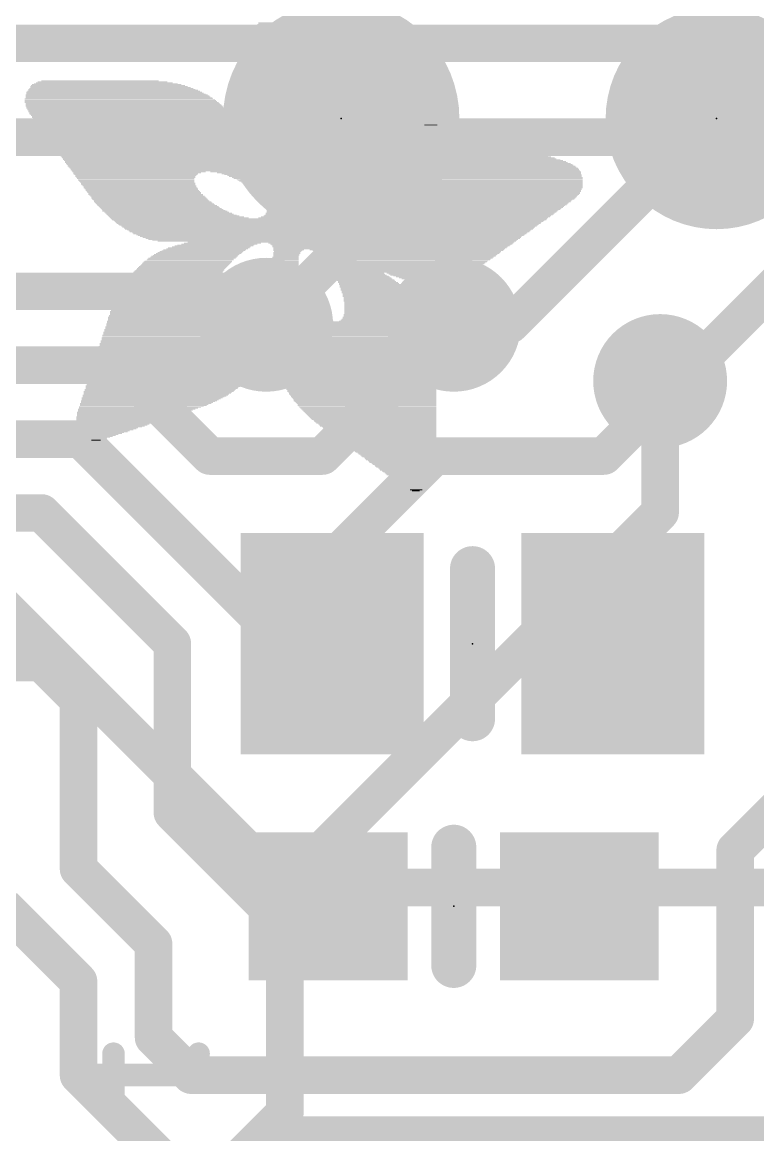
# Model space of a CAD drawing. Extents: x -4.3 to 29.3, y -0.2 to 17.1.
# Drawn here: x 16.89 to 21.87, y 3.79 to 11.32 of the extents above; entities that cross this region are included whole.
import ezdxf

# ---------------------------------------------------------------- set-up
doc = ezdxf.new("R2010")
doc.units = 0
for name, color, linetype in [('1', 12, 'CONTINUOUS'), ('16', 5, 'CONTINUOUS'), ('18', 3, 'CONTINUOUS'), ('21', 40, 'CONTINUOUS'), ('23', 53, 'CONTINUOUS'), ('24', 53, 'CONTINUOUS')]:
    doc.layers.add(name, color=color, linetype=linetype)

# ---------------------------------------------------------------- blocks, each defined once
blk = doc.blocks.new('RECT')
blk.add_solid([(-0.5, -0.5), (0.5, -0.5), (-0.5, 0.5), (0.5, 0.5)])
blk = doc.blocks.new('PIE')
at = {"const_width": 0.5}
blk.add_lwpolyline([(0, -0.25, 1), (0, 0.25, 1), (0, -0.25)], format="xyb", dxfattribs=at)
blk = doc.blocks.new('ROUNDV')
at = {"const_width": 0.5}
blk.add_lwpolyline([(0, -0.25, 1), (0, 0.25, 1), (0, -0.25)], format="xyb", dxfattribs=at)

msp = doc.modelspace()

# ---------------------------------------------------------------- linework, layer by layer
at = {"layer": '1', "const_width": 0.254}
for points in [[(14.859, 11.176), (25.908, 11.176)], [(15.621, 10.541), (23.114, 10.541)], [(21.336, 8.89), (22.213, 9.767)], [(15.962, 9.497), (18.316, 9.497)], [(18.316, 9.497), (18.542, 9.271)], [(18.923, 8.382), (19.812, 9.271)], [(15.962, 8.997), (17.546, 8.997)], [(17.546, 8.997), (18.161, 8.382)], [(20.828, 8.382), (21.336, 8.89)], [(21.336, 8.89), (21.209, 8.89)], [(15.962, 8.497), (17.284, 8.497)], [(17.284, 8.497), (18.669, 7.112)], [(18.161, 8.382), (18.923, 8.382)], [(19.685, 8.382), (18.989, 7.686)], [(19.685, 8.382), (20.828, 8.382)], [(15.962, 7.997), (17.022, 7.997)], [(17.022, 7.997), (17.907, 7.112)], [(18.989, 7.686), (18.989, 7.112)], [(17.907, 7.112), (17.907, 5.969)], [(18.669, 7.112), (18.989, 7.112)], [(17.018, 6.985), (15.974, 6.985)], [(17.018, 6.985), (17.272, 6.731)], [(17.272, 6.731), (17.272, 5.588)], [(22.481, 6.479), (21.717, 5.715)], [(17.907, 5.969), (18.542, 5.334)], [(21.717, 5.715), (21.717, 4.572)], [(17.272, 5.588), (17.78, 5.08)], [(16.764, 5.334), (17.272, 4.826)], [(18.542, 5.334), (18.962, 5.334)], [(17.78, 5.08), (17.78, 4.445)], [(17.272, 4.826), (17.272, 4.191)], [(21.717, 4.572), (21.336, 4.191)], [(18.034, 4.191), (17.78, 4.445)], [(17.272, 4.191), (18.377, 3.086)], [(21.336, 4.191), (18.034, 4.191)]]:
    msp.add_lwpolyline(points, dxfattribs=at)
at = {"layer": '1', "const_width": 0.127}
for points in [[(18.3609, 9.5419, 1), (18.2711, 9.4521)], [(18.316, 9.4335, 1), (18.316, 9.5605)], [(18.4971, 9.2261, 1), (18.5869, 9.3159)], [(19.8569, 9.2261, 1), (19.7671, 9.3159)], [(17.5909, 9.0419, 1), (17.5011, 8.9521)], [(17.546, 8.9335, 1), (17.546, 9.0605)], [(21.209, 8.9535, 1), (21.209, 8.8265)], [(21.2911, 8.9349, 1), (21.3809, 8.8451)], [(21.3809, 8.8451, 1), (21.2911, 8.9349)], [(21.336, 8.8265, 1), (21.336, 8.9535)], [(17.3289, 8.5419, 1), (17.2391, 8.4521)], [(17.284, 8.4335, 1), (17.284, 8.5605)], [(18.161, 8.4455, 1), (18.161, 8.3185)], [(18.1161, 8.3371, 1), (18.2059, 8.4269)], [(18.8781, 8.4269, 1), (18.9679, 8.3371)], [(18.923, 8.3185, 1), (18.923, 8.4455)], [(19.685, 8.4455, 1), (19.685, 8.3185)], [(19.7299, 8.3371, 1), (19.6401, 8.4269)], [(20.7831, 8.4269, 1), (20.8729, 8.3371)], [(20.828, 8.3185, 1), (20.828, 8.4455)], [(17.0669, 8.0419, 1), (16.9771, 7.9521)], [(17.022, 7.9335, 1), (17.022, 8.0605)], [(19.0525, 7.686, 1), (18.9255, 7.686)], [(18.9441, 7.7309, 1), (19.0339, 7.6411)], [(17.9705, 7.112, 1), (17.8435, 7.112)], [(18.669, 7.1755, 1), (18.669, 7.0485)], [(18.989, 7.0485, 1), (18.989, 7.1755)], [(17.8621, 7.0671, 1), (17.9519, 7.1569)], [(18.6241, 7.0671, 1), (18.7139, 7.1569)], [(18.9255, 7.112, 1), (19.0525, 7.112)], [(17.0629, 7.0299, 1), (16.9731, 6.9401)], [(17.018, 6.9215, 1), (17.018, 7.0485)], [(17.3355, 6.731, 1), (17.2085, 6.731)], [(17.2271, 6.6861, 1), (17.3169, 6.7759)], [(17.9519, 6.0139, 1), (17.8621, 5.9241)], [(17.8435, 5.969, 1), (17.9705, 5.969)], [(21.7805, 5.715, 1), (21.6535, 5.715)], [(21.6721, 5.7599, 1), (21.7619, 5.6701)], [(17.3169, 5.6329, 1), (17.2271, 5.5431)], [(17.2085, 5.588, 1), (17.3355, 5.588)], [(18.542, 5.3975, 1), (18.542, 5.2705)], [(18.4971, 5.2891, 1), (18.5869, 5.3789)], [(18.962, 5.2705, 1), (18.962, 5.3975)], [(17.8435, 5.08, 1), (17.7165, 5.08)], [(17.7351, 5.0351, 1), (17.8249, 5.1249)], [(17.3355, 4.826, 1), (17.2085, 4.826)], [(17.2271, 4.7811, 1), (17.3169, 4.8709)], [(21.7619, 4.5271, 1), (21.6721, 4.6169)], [(21.6535, 4.572, 1), (21.7805, 4.572)], [(17.8249, 4.4899, 1), (17.7351, 4.4001)], [(17.7165, 4.445, 1), (17.8435, 4.445)], [(17.3169, 4.2359, 1), (17.2271, 4.1461)], [(18.034, 4.2545, 1), (18.034, 4.1275)], [(17.9891, 4.1461, 1), (18.0789, 4.2359)], [(21.2911, 4.2359, 1), (21.3809, 4.1461)], [(21.336, 4.1275, 1), (21.336, 4.2545)], [(17.2085, 4.191, 1), (17.3355, 4.191)]]:
    msp.add_lwpolyline(points, format="xyb", dxfattribs=at)
at = {"layer": '16', "const_width": 0.254}
for points in [[(19.05, 9.779), (19.05, 10.668)], [(21.59, 10.668), (20.193, 9.271)], [(18.542, 9.271), (19.05, 9.779)], [(14.605, 9.525), (18.669, 5.461)], [(20.193, 9.271), (19.812, 9.271)], [(21.209, 8.89), (21.209, 8.001)], [(21.209, 8.001), (18.669, 5.461)], [(18.669, 5.461), (22.86, 5.461)], [(18.669, 5.461), (18.669, 3.937)], [(18.669, 3.937), (17.145, 2.413)]]:
    msp.add_lwpolyline(points, dxfattribs=at)
at = {"layer": '16', "const_width": 0.127}
for points in [[(19.1135, 10.668, 1), (18.9865, 10.668)], [(21.6349, 10.6231, 1), (21.5451, 10.7129)], [(19.0949, 9.7341, 1), (19.0051, 9.8239)], [(18.9865, 9.779, 1), (19.1135, 9.779)], [(18.4971, 9.3159, 1), (18.5869, 9.2261)], [(19.812, 9.3345, 1), (19.812, 9.2075)], [(20.1481, 9.3159, 1), (20.2379, 9.2261)], [(20.193, 9.2075, 1), (20.193, 9.3345)], [(21.2725, 8.89, 1), (21.1455, 8.89)], [(21.1455, 8.001, 1), (21.2725, 8.001)], [(21.2539, 7.9561, 1), (21.1641, 8.0459)], [(18.669, 5.5245, 1), (18.669, 5.3975)], [(18.7325, 5.461, 1), (18.6055, 5.461)], [(18.6241, 5.5059, 1), (18.7139, 5.4161)], [(18.6241, 5.4161, 1), (18.7139, 5.5059)], [(18.6055, 3.937, 1), (18.7325, 3.937)], [(18.7139, 3.8921, 1), (18.6241, 3.9819)]]:
    msp.add_lwpolyline(points, format="xyb", dxfattribs=at)
at = {"layer": '21'}
for points, const_width in [([(21.4122, 10.1174), (21.4122, 11.2359)], 0.1524), ([(21.4122, 11.2359), (21.9715, 11.2359)], 0.1524), ([(21.9715, 10.4902), (21.4122, 10.4902)], 0.1524), ([(19.939, 7.62), (19.939, 6.604)], 0.3048), ([(19.812, 5.734), (19.812, 4.934)], 0.3048), ([(17.5086, 4.0484), (17.5086, 4.3365)], 0.1524), ([(17.9407, 4.1925), (18.0848, 4.3365)], 0.1524), ([(17.3645, 4.1925), (17.9407, 4.1925)], 0.1524), ([(18.728, 3.8114), (22.928, 3.8114)], 0.2032)]:
    msp.add_lwpolyline(points, dxfattribs=dict(at, const_width=const_width))
for points, const_width in [([(21.4503, 11.2359, 1), (21.3741, 11.2359)], 0.0762), ([(21.4122, 11.274, 1), (21.4122, 11.1978)], 0.0762), ([(21.4122, 10.5283, 1), (21.4122, 10.4521)], 0.0762), ([(21.3741, 10.1174, 1), (21.4503, 10.1174)], 0.0762), ([(20.0152, 7.62, 1), (19.8628, 7.62)], 0.1524), ([(19.8628, 6.604, 1), (20.0152, 6.604)], 0.1524), ([(19.8882, 5.734, 1), (19.7358, 5.734)], 0.1524), ([(19.7358, 4.934, 1), (19.8882, 4.934)], 0.1524), ([(17.5467, 4.3365, 1), (17.4705, 4.3365)], 0.0762), ([(18.1117, 4.3096, 1), (18.0579, 4.3635)], 0.0762), ([(17.3645, 4.2306, 1), (17.3645, 4.1544)], 0.0762), ([(17.9138, 4.2194, 1), (17.9677, 4.1655)], 0.0762), ([(17.9407, 4.1544, 1), (17.9407, 4.2306)], 0.0762), ([(17.4705, 4.0484, 1), (17.5467, 4.0484)], 0.0762), ([(18.728, 3.8622, 1), (18.728, 3.7606)], 0.1016)]:
    msp.add_lwpolyline(points, format="xyb", dxfattribs=dict(at, const_width=const_width))
at = {"layer": '23'}
for p in [(19.939, 7.112), (19.812, 5.334)]:
    msp.add_point(p, dxfattribs=at)
at = {"layer": '24'}
for p in [(19.05, 10.668), (21.59, 10.668)]:
    msp.add_point(p, dxfattribs=at)

# ---------------------------------------------------------------- block references
at = {"layer": '1', "xscale": 1.24, "yscale": 1.5}
for p in [(18.989, 7.112), (20.889, 7.112)]:
    msp.add_blockref('RECT', p, dxfattribs=at)
at = {"layer": '1', "xscale": 1.075}
for p in [(18.962, 5.334), (20.662, 5.334)]:
    msp.add_blockref('RECT', p, dxfattribs=at)
at = {"layer": '16'}
for p, xscale, yscale in [((19.05, 10.668), 1.6, 1.6), ((21.59, 10.668), 1.5, 1.5)]:
    msp.add_blockref('PIE', p, dxfattribs=dict(at, xscale=xscale, yscale=yscale))
at = {"layer": '18', "xscale": 0.9064, "yscale": 0.9064}
for p in [(18.542, 9.271), (18.542, 9.271), (19.812, 9.271), (19.812, 9.271), (21.209, 8.89), (21.209, 8.89)]:
    msp.add_blockref('ROUNDV', p, dxfattribs=at)
at = {"layer": '21'}
for p, xscale, yscale in [((18.888, 11.2967), 0.8255, 0.0063), ((18.8912, 11.303), 0.8191, 0.0064), ((18.8912, 11.3157), 0.8065, 0.0064), ((18.8912, 11.3094), 0.8065, 0.0063), ((18.8754, 11.2205), 0.9017, 0.0063), ((18.8786, 11.2268), 0.8953, 0.0064), ((18.8786, 11.2395), 0.8827, 0.0064), ((18.8786, 11.2332), 0.8827, 0.0063), ((18.8818, 11.2459), 0.8763, 0.0063), ((18.8817, 11.2586), 0.8636, 0.0063), ((18.8817, 11.2522), 0.8636, 0.0064), ((18.8818, 11.2713), 0.8509, 0.0063), ((18.8849, 11.2649), 0.8572, 0.0064), ((18.8849, 11.2776), 0.8446, 0.0064), ((18.8849, 11.2903), 0.8318, 0.0064), ((18.8881, 11.284), 0.8382, 0.0063), ((18.869, 11.1443), 0.9652, 0.0063), ((18.8691, 11.157), 0.9525, 0.0063), ((18.8722, 11.1506), 0.9588, 0.0064), ((18.869, 11.1697), 0.9398, 0.0063), ((18.8722, 11.1633), 0.9462, 0.0064), ((18.8722, 11.1824), 0.9334, 0.0063), ((18.8722, 11.176), 0.9334, 0.0064), ((18.8722, 11.1951), 0.9208, 0.0063), ((18.8754, 11.1887), 0.9271, 0.0064), ((18.8754, 11.2078), 0.9144, 0.0063), ((18.8754, 11.2014), 0.9144, 0.0064), ((18.8754, 11.2141), 0.9017, 0.0064), ((18.8627, 11.0808), 1.0033, 0.0063), ((18.8659, 11.0744), 1.0097, 0.0064), ((18.8659, 11.0681), 1.0097, 0.0063), ((18.8659, 11.0998), 0.9969, 0.0064), ((18.8659, 11.0935), 0.9969, 0.0063), ((18.8659, 11.0871), 0.9969, 0.0064), ((18.869, 11.1062), 0.9906, 0.0063), ((18.8659, 11.1125), 0.9843, 0.0064), ((18.8659, 11.1316), 0.9715, 0.0063), ((18.8691, 11.1252), 0.9779, 0.0064), ((18.8691, 11.1189), 0.9779, 0.0063), ((18.869, 11.1379), 0.9652, 0.0064), ((18.8595, 10.9982), 1.0478, 0.0064), ((18.8595, 11.0236), 1.035, 0.0064), ((18.8595, 11.0173), 1.035, 0.0063), ((18.8595, 11.0109), 1.035, 0.0064), ((18.8627, 11.0046), 1.0414, 0.0063), ((18.8627, 11.0427), 1.0287, 0.0063), ((18.8627, 11.0363), 1.0287, 0.0064), ((18.8627, 11.03), 1.0287, 0.0063), ((18.8627, 11.0617), 1.016, 0.0064), ((18.8627, 11.0554), 1.016, 0.0063), ((18.8627, 11.049), 1.016, 0.0064), ((17.4181, 10.922), 0.7937, 0.0064), ((18.8563, 10.9347), 1.0668, 0.0064), ((18.8563, 10.9284), 1.0668, 0.0063), ((18.8563, 10.922), 1.0668, 0.0064), ((18.8564, 10.9665), 1.0541, 0.0063), ((18.8564, 10.9601), 1.0541, 0.0064), ((18.8564, 10.9538), 1.0541, 0.0063), ((18.8564, 10.9474), 1.0541, 0.0064), ((18.8564, 10.9411), 1.0541, 0.0063), ((18.8595, 10.9919), 1.0478, 0.0063), ((18.8595, 10.9855), 1.0478, 0.0064), ((18.8595, 10.9792), 1.0478, 0.0063), ((18.8595, 10.9728), 1.0478, 0.0064), ((17.5133, 10.8458), 1.1874, 0.0064), ((17.5101, 10.8521), 1.1684, 0.0063), ((17.4975, 10.8649), 1.1303, 0.0063), ((17.5069, 10.8585), 1.1493, 0.0064), ((17.4943, 10.8712), 1.1113, 0.0064), ((17.4784, 10.8839), 1.0668, 0.0064), ((17.4879, 10.8776), 1.0858, 0.0063), ((17.472, 10.8902), 1.0414, 0.0063), ((17.4625, 10.8966), 1.0096, 0.0064), ((17.4562, 10.903), 0.9715, 0.0063), ((17.4467, 10.9093), 0.9271, 0.0064), ((17.4339, 10.9157), 0.8763, 0.0063), ((18.8563, 10.9157), 1.0668, 0.0063), ((18.8563, 10.9093), 1.0668, 0.0064), ((18.8563, 10.903), 1.0668, 0.0063), ((18.8563, 10.8966), 1.0668, 0.0064), ((18.8563, 10.8902), 1.0668, 0.0063), ((18.8563, 10.8839), 1.0668, 0.0064), ((18.8563, 10.8776), 1.0668, 0.0063), ((18.8563, 10.8712), 1.0668, 0.0064), ((18.8563, 10.8649), 1.0668, 0.0063), ((18.8563, 10.8585), 1.0668, 0.0064), ((18.8563, 10.8521), 1.0668, 0.0063), ((18.8531, 10.8458), 1.0605, 0.0064), ((17.545, 10.8014), 1.2763, 0.0063), ((17.5514, 10.795), 1.289, 0.0064), ((17.5546, 10.7887), 1.2954, 0.0063), ((17.5641, 10.7759), 1.3144, 0.0063), ((17.5578, 10.7823), 1.3017, 0.0064), ((17.5292, 10.8268), 1.2319, 0.0063), ((17.5355, 10.8204), 1.2446, 0.0064), ((17.5387, 10.814), 1.251, 0.0063), ((17.545, 10.8077), 1.2637, 0.0064), ((17.5705, 10.7696), 1.3145, 0.0064), ((17.526, 10.8331), 1.2128, 0.0064), ((17.5197, 10.8395), 1.2001, 0.0063), ((18.8531, 10.8395), 1.0605, 0.0063), ((18.8531, 10.8331), 1.0605, 0.0064), ((18.8531, 10.8268), 1.0605, 0.0063), ((18.8531, 10.8204), 1.0605, 0.0064), ((18.8531, 10.814), 1.0605, 0.0063), ((18.8531, 10.8077), 1.0605, 0.0064), ((18.8531, 10.8014), 1.0605, 0.0063), ((18.8531, 10.795), 1.0605, 0.0064), ((18.8531, 10.7887), 1.0605, 0.0063), ((18.8499, 10.7823), 1.0541, 0.0064), ((18.8531, 10.7759), 1.0477, 0.0063), ((18.8531, 10.7696), 1.0477, 0.0064), ((17.5736, 10.7633), 1.3208, 0.0063), ((17.5768, 10.7569), 1.3272, 0.0064), ((17.58, 10.7506), 1.3335, 0.0063), ((17.5863, 10.7442), 1.3335, 0.0064), ((17.5895, 10.7378), 1.3398, 0.0063), ((17.599, 10.7252), 1.3462, 0.0063), ((17.5959, 10.7315), 1.3399, 0.0064), ((17.6054, 10.7188), 1.3462, 0.0064), ((17.6086, 10.7125), 1.3525, 0.0063), ((17.6149, 10.7061), 1.3526, 0.0064), ((17.6181, 10.6997), 1.3589, 0.0063), ((17.6244, 10.6934), 1.3589, 0.0064), ((18.8531, 10.7633), 1.0477, 0.0063), ((18.8531, 10.7569), 1.0477, 0.0064), ((18.85, 10.7506), 1.0414, 0.0063), ((18.8531, 10.7442), 1.0351, 0.0064), ((18.8531, 10.7378), 1.0351, 0.0063), ((18.8531, 10.7315), 1.0351, 0.0064), ((18.8499, 10.7252), 1.0287, 0.0063), ((18.8531, 10.7188), 1.0223, 0.0064), ((18.8531, 10.7125), 1.0223, 0.0063), ((18.8531, 10.7061), 1.0223, 0.0064), ((18.85, 10.6997), 1.016, 0.0063), ((18.8531, 10.6934), 1.0097, 0.0064), ((17.6276, 10.6871), 1.3526, 0.0063), ((17.634, 10.6807), 1.3525, 0.0064), ((17.6372, 10.6744), 1.3589, 0.0063), ((17.6435, 10.668), 1.3589, 0.0064), ((17.6467, 10.6616), 1.3525, 0.0063), ((17.6499, 10.6553), 1.3589, 0.0064), ((17.6562, 10.649), 1.3589, 0.0063), ((17.6593, 10.6426), 1.3525, 0.0064), ((17.6657, 10.6363), 1.3526, 0.0063), ((17.6689, 10.6299), 1.3589, 0.0064), ((17.6721, 10.6235), 1.3525, 0.0063), ((17.6784, 10.6172), 1.3526, 0.0064), ((18.8531, 10.6871), 1.0097, 0.0063), ((18.8499, 10.6807), 1.0033, 0.0064), ((18.8531, 10.6744), 0.9969, 0.0063), ((18.8531, 10.668), 0.9969, 0.0064), ((18.85, 10.6616), 0.9906, 0.0063), ((18.5769, 10.6553), 0.4318, 0.0064), ((18.5706, 10.649), 0.4191, 0.0063), ((18.5706, 10.6426), 0.4064, 0.0064), ((18.5674, 10.6363), 0.4, 0.0063), ((18.5643, 10.6299), 0.3937, 0.0064), ((18.5642, 10.6235), 0.381, 0.0063), ((18.5611, 10.6172), 0.3747, 0.0064), ((19.0913, 10.6553), 0.508, 0.0064), ((19.0913, 10.649), 0.4953, 0.0063), ((19.0945, 10.6426), 0.4889, 0.0064), ((19.0976, 10.6363), 0.4826, 0.0063), ((19.0977, 10.6299), 0.4699, 0.0064), ((19.0977, 10.6235), 0.4699, 0.0063), ((19.0976, 10.6172), 0.4572, 0.0064), ((19.6596, 10.6172), 0.2096, 0.0064), ((19.6564, 10.6235), 0.0889, 0.0063), ((17.6816, 10.6109), 1.3589, 0.0063), ((17.6848, 10.6045), 1.3525, 0.0064), ((17.6911, 10.5982), 1.3526, 0.0063), ((17.6974, 10.5918), 1.3525, 0.0064), ((17.6974, 10.5854), 1.3525, 0.0063), ((17.7038, 10.5791), 1.3526, 0.0064), ((17.7102, 10.5728), 1.3525, 0.0063), ((17.8784, 10.5664), 1.6764, 0.0064), ((17.8784, 10.5601), 1.6764, 0.0063), ((17.8785, 10.5537), 1.6637, 0.0064), ((17.8816, 10.5473), 1.6574, 0.0063), ((17.8816, 10.541), 1.6446, 0.0064), ((18.5579, 10.6109), 0.3683, 0.0063), ((18.5579, 10.5982), 0.3556, 0.0063), ((18.5547, 10.5918), 0.3492, 0.0064), ((18.5611, 10.6045), 0.3619, 0.0064), ((18.5579, 10.5854), 0.3429, 0.0063), ((18.5547, 10.5791), 0.3366, 0.0064), ((18.5579, 10.5728), 0.3302, 0.0063), ((19.1008, 10.6109), 0.4508, 0.0063), ((19.0977, 10.6045), 0.4445, 0.0064), ((19.0977, 10.5982), 0.4445, 0.0063), ((19.0976, 10.5918), 0.4318, 0.0064), ((19.0976, 10.5854), 0.4318, 0.0063), ((19.0945, 10.5791), 0.4255, 0.0064), ((19.0945, 10.5728), 0.4127, 0.0063), ((19.0945, 10.5664), 0.4127, 0.0064), ((19.0913, 10.5601), 0.4064, 0.0063), ((19.0881, 10.5537), 0.4, 0.0064), ((19.0881, 10.5473), 0.4, 0.0063), ((19.0881, 10.541), 0.3874, 0.0064), ((19.6977, 10.541), 0.7176, 0.0064), ((19.6913, 10.5473), 0.6795, 0.0063), ((19.6882, 10.5537), 0.6477, 0.0064), ((19.685, 10.5601), 0.616, 0.0063), ((19.6787, 10.5664), 0.5905, 0.0064), ((19.6755, 10.5728), 0.5461, 0.0063), ((19.6755, 10.5791), 0.5207, 0.0064), ((19.6723, 10.5854), 0.4762, 0.0063), ((19.6692, 10.5918), 0.4445, 0.0064), ((19.6691, 10.5982), 0.4064, 0.0063), ((19.666, 10.6045), 0.3493, 0.0064), ((19.6628, 10.6109), 0.2921, 0.0063), ((17.8816, 10.5347), 1.6446, 0.0063), ((17.8848, 10.5283), 1.6383, 0.0064), ((17.8848, 10.522), 1.6256, 0.0063), ((17.8848, 10.5156), 1.6256, 0.0064), ((17.8848, 10.5092), 1.6129, 0.0063), ((17.888, 10.5029), 1.6065, 0.0064), ((17.8911, 10.4966), 1.6002, 0.0063), ((17.8911, 10.4902), 1.6002, 0.0064), ((17.8911, 10.4839), 1.5875, 0.0063), ((17.8943, 10.4775), 1.5812, 0.0064), ((17.8975, 10.4711), 1.5748, 0.0063), ((19.0785, 10.5156), 0.3683, 0.0064), ((19.0849, 10.5347), 0.381, 0.0063), ((19.0817, 10.5283), 0.3747, 0.0064), ((19.0817, 10.522), 0.3747, 0.0063), ((19.0754, 10.5092), 0.362, 0.0063), ((19.0722, 10.5029), 0.3556, 0.0064), ((19.0722, 10.4966), 0.3556, 0.0063), ((19.0691, 10.4902), 0.3493, 0.0064), ((19.0659, 10.4839), 0.3429, 0.0063), ((19.0627, 10.4775), 0.3366, 0.0064), ((19.0595, 10.4711), 0.3302, 0.0063), ((19.7581, 10.4711), 1.0287, 0.0063), ((19.7549, 10.4775), 0.9969, 0.0064), ((19.7485, 10.4839), 0.9716, 0.0063), ((19.739, 10.4902), 0.9398, 0.0064), ((19.7358, 10.4966), 0.9208, 0.0063), ((19.7294, 10.5029), 0.8827, 0.0064), ((19.7231, 10.5092), 0.8572, 0.0063), ((19.7168, 10.5156), 0.8319, 0.0064), ((19.7136, 10.522), 0.8001, 0.0063), ((19.7073, 10.5283), 0.7747, 0.0064), ((19.7009, 10.5347), 0.7366, 0.0063), ((17.8943, 10.4648), 1.5684, 0.0064), ((17.8974, 10.4585), 1.5621, 0.0063), ((17.9007, 10.4521), 1.5557, 0.0064), ((17.9038, 10.4458), 1.5494, 0.0063), ((17.9038, 10.4394), 1.5494, 0.0064), ((17.9039, 10.433), 1.5367, 0.0063), ((17.907, 10.4267), 1.5304, 0.0064), ((17.9102, 10.4204), 1.524, 0.0063), ((17.9102, 10.414), 1.524, 0.0064), ((17.9134, 10.4077), 1.5177, 0.0063), ((17.9166, 10.4013), 1.5113, 0.0064), ((17.9165, 10.3949), 1.4986, 0.0063), ((19.6977, 10.3949), 1.6192, 0.0063), ((19.6532, 10.4267), 1.5177, 0.0064), ((19.0595, 10.4648), 0.3302, 0.0064), ((19.0564, 10.4585), 0.3239, 0.0063), ((19.0532, 10.4521), 0.3175, 0.0064), ((19.05, 10.4458), 0.3112, 0.0063), ((19.6342, 10.4394), 1.4796, 0.0064), ((19.6406, 10.433), 1.4923, 0.0063), ((19.6628, 10.4204), 1.5367, 0.0063), ((19.6723, 10.414), 1.5558, 0.0064), ((19.6818, 10.4077), 1.5748, 0.0063), ((19.6945, 10.4013), 1.6002, 0.0064), ((19.7834, 10.4458), 1.143, 0.0063), ((19.7771, 10.4521), 1.1049, 0.0064), ((19.7739, 10.4585), 1.0858, 0.0063), ((19.7644, 10.4648), 1.0541, 0.0064), ((17.9165, 10.3886), 1.4986, 0.0064), ((17.9197, 10.3823), 1.4922, 0.0063), ((17.9229, 10.3759), 1.4859, 0.0064), ((17.9229, 10.3696), 1.4859, 0.0063), ((17.9261, 10.3632), 1.4795, 0.0064), ((17.9292, 10.3568), 1.4732, 0.0063), ((17.9324, 10.3505), 1.4668, 0.0064), ((17.9324, 10.3442), 1.4668, 0.0063), ((17.9355, 10.3378), 1.4605, 0.0064), ((17.9388, 10.3315), 1.4541, 0.0063), ((17.9419, 10.3251), 1.4478, 0.0064), ((17.9419, 10.3187), 1.4478, 0.0063), ((19.7675, 10.3251), 1.7843, 0.0064), ((19.7675, 10.3187), 1.7843, 0.0063), ((19.7675, 10.3315), 1.7717, 0.0063), ((19.758, 10.3442), 1.7526, 0.0063), ((19.7612, 10.3378), 1.759, 0.0064), ((19.7517, 10.3505), 1.7399, 0.0064), ((19.7294, 10.3759), 1.6827, 0.0064), ((19.7104, 10.3886), 1.6446, 0.0064), ((19.72, 10.3823), 1.6637, 0.0063), ((19.7358, 10.3696), 1.6954, 0.0063), ((19.7454, 10.3632), 1.7145, 0.0064), ((19.7517, 10.3568), 1.7272, 0.0063), ((17.9451, 10.3124), 1.4414, 0.0064), ((17.6816, 10.3061), 0.9017, 0.0063), ((17.6689, 10.2997), 0.8636, 0.0064), ((17.6593, 10.2934), 0.8445, 0.0063), ((17.6593, 10.287), 0.8319, 0.0064), ((17.6593, 10.2806), 0.8191, 0.0063), ((17.6562, 10.2743), 0.8128, 0.0064), ((17.6593, 10.268), 0.8065, 0.0063), ((17.6593, 10.2616), 0.7937, 0.0064), ((17.6625, 10.2553), 0.7874, 0.0063), ((17.6625, 10.2489), 0.7874, 0.0064), ((17.6657, 10.2426), 0.781, 0.0063), ((18.415, 10.3061), 0.5016, 0.0063), ((18.4372, 10.2997), 0.4572, 0.0064), ((18.4531, 10.2934), 0.4254, 0.0063), ((18.4626, 10.287), 0.4064, 0.0064), ((18.4721, 10.2806), 0.3873, 0.0063), ((18.4785, 10.2743), 0.3746, 0.0064), ((18.488, 10.268), 0.3556, 0.0063), ((18.4944, 10.2616), 0.3429, 0.0064), ((18.5039, 10.2553), 0.3238, 0.0063), ((18.507, 10.2489), 0.3175, 0.0064), ((18.5134, 10.2426), 0.3048, 0.0063), ((19.7675, 10.2426), 1.8351, 0.0063), ((19.7707, 10.2553), 1.8288, 0.0063), ((19.7707, 10.2489), 1.8288, 0.0064), ((19.7707, 10.2806), 1.8161, 0.0063), ((19.7707, 10.2743), 1.8161, 0.0064), ((19.7739, 10.268), 1.8224, 0.0063), ((19.7739, 10.2616), 1.8224, 0.0064), ((19.7707, 10.2934), 1.8034, 0.0063), ((19.7739, 10.287), 1.8098, 0.0064), ((19.7707, 10.3124), 1.7907, 0.0064), ((19.7739, 10.3061), 1.797, 0.0063), ((19.7739, 10.2997), 1.797, 0.0064), ((17.6689, 10.2362), 0.7747, 0.0064), ((17.6753, 10.2299), 0.7747, 0.0063), ((17.6753, 10.2235), 0.7747, 0.0064), ((17.6784, 10.2172), 0.7684, 0.0063), ((17.6848, 10.2108), 0.7683, 0.0064), ((17.6879, 10.2045), 0.762, 0.0063), ((17.6911, 10.1981), 0.7684, 0.0064), ((17.6974, 10.1918), 0.7683, 0.0063), ((17.7006, 10.1854), 0.762, 0.0064), ((17.7038, 10.1791), 0.7684, 0.0063), ((17.7102, 10.1727), 0.7683, 0.0064), ((17.7165, 10.1664), 0.7684, 0.0063), ((18.523, 10.2362), 0.2985, 0.0064), ((18.5293, 10.2299), 0.2858, 0.0063), ((18.5357, 10.2235), 0.2731, 0.0064), ((18.5389, 10.2172), 0.2667, 0.0063), ((18.5483, 10.2108), 0.2603, 0.0064), ((18.5515, 10.2045), 0.254, 0.0063), ((18.5579, 10.1981), 0.2413, 0.0064), ((18.5611, 10.1918), 0.2349, 0.0063), ((18.5674, 10.1854), 0.235, 0.0064), ((18.5738, 10.1791), 0.2223, 0.0063), ((18.5801, 10.1727), 0.2222, 0.0064), ((18.5832, 10.1664), 0.2159, 0.0063), ((19.7358, 10.1664), 1.8606, 0.0063), ((19.7422, 10.1727), 1.8605, 0.0064), ((19.7453, 10.1791), 1.8542, 0.0063), ((19.7517, 10.1918), 1.8542, 0.0063), ((19.7517, 10.1854), 1.8542, 0.0064), ((19.758, 10.2045), 1.8542, 0.0063), ((19.758, 10.1981), 1.8542, 0.0064), ((19.7612, 10.2172), 1.8478, 0.0063), ((19.7612, 10.2108), 1.8478, 0.0064), ((19.7644, 10.2299), 1.8415, 0.0063), ((19.7644, 10.2235), 1.8415, 0.0064), ((19.7675, 10.2362), 1.8351, 0.0064), ((17.7197, 10.16), 0.762, 0.0064), ((17.7261, 10.1537), 0.7747, 0.0063), ((17.7292, 10.1473), 0.7684, 0.0064), ((17.7387, 10.141), 0.7747, 0.0063), ((17.745, 10.1346), 0.7747, 0.0064), ((17.7483, 10.1283), 0.7811, 0.0063), ((17.7546, 10.1219), 0.781, 0.0064), ((17.761, 10.1156), 0.7811, 0.0063), ((17.7736, 10.1029), 0.7937, 0.0063), ((17.7673, 10.1092), 0.781, 0.0064), ((17.78, 10.0965), 0.7938, 0.0064), ((17.7896, 10.0902), 0.8001, 0.0063), ((18.5897, 10.16), 0.2159, 0.0064), ((18.5928, 10.1537), 0.2096, 0.0063), ((18.5992, 10.1473), 0.2095, 0.0064), ((18.6055, 10.141), 0.2096, 0.0063), ((18.6151, 10.1346), 0.2159, 0.0064), ((18.6277, 10.1283), 0.2286, 0.0063), ((18.8214, 10.1219), 0.616, 0.0064), ((18.8087, 10.1156), 0.5778, 0.0063), ((18.7992, 10.1092), 0.5461, 0.0064), ((18.7833, 10.0965), 0.5016, 0.0064), ((18.7897, 10.1029), 0.5143, 0.0063), ((18.7769, 10.0902), 0.4763, 0.0063), ((18.9611, 10.1283), 0.4254, 0.0063), ((19.7073, 10.1346), 1.8669, 0.0064), ((19.7136, 10.141), 1.8669, 0.0063), ((19.7263, 10.1537), 1.8669, 0.0063), ((19.7231, 10.1473), 1.8606, 0.0064), ((19.7358, 10.16), 1.8606, 0.0064), ((19.9675, 10.1283), 1.3335, 0.0063), ((19.9803, 10.1219), 1.2954, 0.0064), ((19.9867, 10.1156), 1.2573, 0.0063), ((19.9898, 10.1092), 1.2382, 0.0064), ((19.9962, 10.1029), 1.2129, 0.0063), ((19.993, 10.0965), 1.1938, 0.0064), ((19.993, 10.0902), 1.1811, 0.0063), ((17.7959, 10.0838), 0.8001, 0.0064), ((17.8054, 10.0775), 0.8064, 0.0063), ((17.8149, 10.0711), 0.8128, 0.0064), ((17.8213, 10.0648), 0.8128, 0.0063), ((17.8308, 10.0584), 0.8192, 0.0064), ((17.8404, 10.0521), 0.8255, 0.0063), ((17.8498, 10.0457), 0.8319, 0.0064), ((17.8562, 10.0394), 0.8446, 0.0063), ((17.8689, 10.033), 0.8446, 0.0064), ((17.8816, 10.0267), 0.8572, 0.0063), ((17.8911, 10.0203), 0.8636, 0.0064), ((17.9039, 10.014), 0.8763, 0.0063), ((18.7198, 10.014), 0.3746, 0.0063), ((18.7706, 10.0838), 0.4636, 0.0064), ((18.7262, 10.0267), 0.3747, 0.0063), ((18.723, 10.0203), 0.3683, 0.0064), ((18.7388, 10.0457), 0.3873, 0.0064), ((18.7643, 10.0775), 0.4381, 0.0063), ((18.7611, 10.0711), 0.4318, 0.0064), ((18.7548, 10.0648), 0.4191, 0.0063), ((18.7484, 10.0584), 0.4064, 0.0064), ((18.7452, 10.0521), 0.4, 0.0063), ((18.7357, 10.0394), 0.381, 0.0063), ((18.7325, 10.033), 0.3746, 0.0064), ((19.993, 10.0838), 1.1684, 0.0064), ((19.9454, 10.014), 1.0731, 0.0063), ((19.9898, 10.0775), 1.1494, 0.0063), ((19.9517, 10.0203), 1.0732, 0.0064), ((19.9898, 10.0711), 1.1366, 0.0064), ((19.9867, 10.0648), 1.1303, 0.0063), ((19.9676, 10.0394), 1.0922, 0.0063), ((19.9644, 10.033), 1.0858, 0.0064), ((19.9581, 10.0267), 1.0731, 0.0063), ((19.9835, 10.0584), 1.1113, 0.0064), ((19.9803, 10.0521), 1.1049, 0.0063), ((19.9739, 10.0457), 1.0922, 0.0064), ((17.9165, 10.0076), 0.889, 0.0064), ((17.9356, 10.0013), 0.9144, 0.0063), ((17.9546, 9.9949), 0.9398, 0.0064), ((18.1928, 9.9886), 1.4033, 0.0063), ((18.1959, 9.9822), 1.397, 0.0064), ((18.2022, 9.9759), 1.3843, 0.0063), ((18.2055, 9.9695), 1.3779, 0.0064), ((18.2086, 9.9632), 1.3716, 0.0063), ((18.215, 9.9568), 1.3716, 0.0064), ((18.2214, 9.9505), 1.3589, 0.0063), ((18.2277, 9.9441), 1.3589, 0.0064), ((18.6912, 9.9949), 0.4064, 0.0064), ((18.704, 10.0013), 0.3937, 0.0063), ((18.7135, 10.0076), 0.3747, 0.0064), ((19.8469, 9.9441), 1.0668, 0.0064), ((19.8565, 9.9505), 1.0605, 0.0063), ((19.8692, 9.9568), 1.0605, 0.0064), ((19.8787, 9.9632), 1.0541, 0.0063), ((19.8882, 9.9695), 1.0604, 0.0064), ((19.8978, 9.9759), 1.0541, 0.0063), ((19.9073, 9.9822), 1.0605, 0.0064), ((19.9168, 9.9886), 1.0541, 0.0063), ((19.9231, 9.9949), 1.0541, 0.0064), ((19.9327, 10.0013), 1.0605, 0.0063), ((19.939, 10.0076), 1.0604, 0.0064), ((18.2372, 9.9378), 1.3526, 0.0063), ((18.2468, 9.9314), 1.3589, 0.0064), ((18.2563, 9.9251), 1.3525, 0.0063), ((18.269, 9.9187), 1.3653, 0.0064), ((18.2817, 9.9123), 1.3653, 0.0063), ((18.3039, 9.906), 1.3843, 0.0064), ((18.3293, 9.8997), 1.4224, 0.0063), ((18.9738, 9.8933), 2.6734, 0.0064), ((18.9738, 9.887), 2.6606, 0.0063), ((18.977, 9.8806), 2.6289, 0.0064), ((18.9802, 9.8742), 2.6099, 0.0063), ((18.9802, 9.8679), 2.5845, 0.0064), ((19.7231, 9.8997), 1.2002, 0.0063), ((19.7517, 9.906), 1.1557, 0.0064), ((19.7739, 9.9123), 1.124, 0.0063), ((19.7898, 9.9187), 1.1176, 0.0064), ((19.8056, 9.9251), 1.0985, 0.0063), ((19.8184, 9.9314), 1.0859, 0.0064), ((19.8343, 9.9378), 1.0795, 0.0063), ((18.9865, 9.8616), 2.559, 0.0063), ((18.9929, 9.8552), 2.5337, 0.0064), ((18.9961, 9.8489), 2.5019, 0.0063), ((19.0055, 9.8425), 2.4701, 0.0064), ((19.0215, 9.8361), 2.4257, 0.0063), ((18.1547, 9.7917), 0.5525, 0.0064), ((18.1705, 9.798), 0.5334, 0.0063), ((18.1896, 9.8044), 0.5334, 0.0064), ((18.2022, 9.8108), 0.5207, 0.0063), ((18.2245, 9.8171), 0.5144, 0.0064), ((18.2468, 9.8235), 0.5207, 0.0063), ((19.1167, 9.8298), 2.2098, 0.0064), ((19.3865, 9.8235), 1.6573, 0.0063), ((19.3897, 9.8171), 1.6383, 0.0064), ((19.3865, 9.8108), 1.6193, 0.0063), ((19.3865, 9.8044), 1.6065, 0.0064), ((19.3802, 9.798), 1.5938, 0.0063), ((19.3802, 9.7917), 1.5812, 0.0064), ((18.0308, 9.7155), 0.5842, 0.0064), ((18.0404, 9.7218), 0.5905, 0.0063), ((18.0499, 9.7282), 0.5842, 0.0064), ((18.0562, 9.7346), 0.5842, 0.0063), ((18.0658, 9.7409), 0.5779, 0.0064), ((18.0721, 9.7473), 0.5778, 0.0063), ((18.0848, 9.7536), 0.5778, 0.0064), ((18.0944, 9.7599), 0.5715, 0.0063), ((18.1039, 9.7663), 0.5651, 0.0064), ((18.1166, 9.7727), 0.5651, 0.0063), ((18.1261, 9.779), 0.5588, 0.0064), ((18.142, 9.7854), 0.5525, 0.0063), ((18.6722, 9.7282), 0.1778, 0.0064), ((18.6722, 9.7218), 0.1778, 0.0063), ((18.6722, 9.7155), 0.1778, 0.0064), ((19.3739, 9.7854), 1.5685, 0.0063), ((18.6944, 9.779), 0.2096, 0.0064), ((18.6881, 9.7727), 0.1969, 0.0063), ((18.6817, 9.7599), 0.1842, 0.0063), ((18.6817, 9.7536), 0.1842, 0.0064), ((18.6785, 9.7473), 0.1778, 0.0063), ((18.6785, 9.7409), 0.1778, 0.0064), ((18.6754, 9.7346), 0.1715, 0.0063), ((18.6881, 9.7663), 0.1841, 0.0064), ((19.4945, 9.779), 1.3144, 0.0064), ((19.5008, 9.7727), 1.2891, 0.0063), ((19.5008, 9.7663), 1.2637, 0.0064), ((19.5008, 9.7599), 1.2509, 0.0063), ((19.504, 9.7536), 1.2319, 0.0064), ((19.5008, 9.7473), 1.2129, 0.0063), ((19.5008, 9.7409), 1.2001, 0.0064), ((19.5008, 9.7346), 1.1875, 0.0063), ((19.4977, 9.7282), 1.1684, 0.0064), ((19.4977, 9.7218), 1.1557, 0.0063), ((19.4945, 9.7155), 1.1366, 0.0064), ((17.9578, 9.6393), 0.6032, 0.0064), ((17.961, 9.6456), 0.5969, 0.0063), ((17.9673, 9.652), 0.5969, 0.0064), ((17.9736, 9.6584), 0.5969, 0.0063), ((17.9801, 9.6647), 0.5969, 0.0064), ((17.9864, 9.6711), 0.5969, 0.0063), ((17.9928, 9.6774), 0.5969, 0.0064), ((17.9991, 9.6837), 0.5969, 0.0063), ((18.0054, 9.6901), 0.5969, 0.0064), ((18.0117, 9.6965), 0.5969, 0.0063), ((18.015, 9.7028), 0.5905, 0.0064), ((18.0277, 9.7092), 0.5905, 0.0063), ((18.6532, 9.6456), 0.2159, 0.0063), ((18.6532, 9.6393), 0.2159, 0.0064), ((18.6563, 9.652), 0.2096, 0.0064), ((18.6595, 9.6647), 0.2032, 0.0064), ((18.6595, 9.6584), 0.2032, 0.0063), ((18.6626, 9.6774), 0.1969, 0.0064), ((18.6626, 9.6711), 0.1969, 0.0063), ((18.6659, 9.6901), 0.1905, 0.0064), ((18.6659, 9.6837), 0.1905, 0.0063), ((18.669, 9.7028), 0.1842, 0.0064), ((18.669, 9.6965), 0.1842, 0.0063), ((18.6722, 9.7092), 0.1778, 0.0063), ((19.4945, 9.7092), 1.124, 0.0063), ((19.4914, 9.7028), 1.1049, 0.0064), ((19.4913, 9.6965), 1.0922, 0.0063), ((19.485, 9.6837), 1.0668, 0.0063), ((19.4882, 9.6901), 1.0731, 0.0064), ((19.4818, 9.6774), 1.0478, 0.0064), ((19.4818, 9.6711), 1.035, 0.0063), ((19.4786, 9.6647), 1.016, 0.0064), ((19.4723, 9.6584), 1.0033, 0.0063), ((19.4691, 9.652), 0.9842, 0.0064), ((19.4659, 9.6456), 0.9652, 0.0063), ((19.4627, 9.6393), 0.9589, 0.0064), ((17.9007, 9.5631), 0.6159, 0.0064), ((17.907, 9.5758), 0.616, 0.0064), ((17.9038, 9.5694), 0.6096, 0.0063), ((17.9134, 9.5822), 0.6159, 0.0063), ((17.9165, 9.5885), 0.6096, 0.0064), ((17.9229, 9.5949), 0.6096, 0.0063), ((17.9292, 9.6075), 0.6096, 0.0063), ((17.9261, 9.6012), 0.6033, 0.0064), ((17.9356, 9.6139), 0.6096, 0.0064), ((17.9388, 9.6203), 0.6033, 0.0063), ((17.9451, 9.6266), 0.6032, 0.0064), ((17.9515, 9.633), 0.6033, 0.0063), ((18.6341, 9.5631), 0.3048, 0.0064), ((18.6341, 9.5694), 0.2921, 0.0063), ((18.6373, 9.5758), 0.2857, 0.0064), ((18.6404, 9.5822), 0.2794, 0.0063), ((18.6405, 9.5885), 0.2667, 0.0064), ((18.6436, 9.6012), 0.2604, 0.0064), ((18.6436, 9.5949), 0.2604, 0.0063), ((18.6468, 9.6075), 0.254, 0.0063), ((18.6468, 9.6139), 0.2413, 0.0064), ((18.65, 9.6266), 0.2349, 0.0064), ((18.65, 9.6203), 0.2349, 0.0063), ((18.6531, 9.633), 0.2286, 0.0063), ((19.4564, 9.633), 0.9334, 0.0063), ((19.4501, 9.6266), 0.9207, 0.0064), ((19.1675, 9.6203), 0.3429, 0.0063), ((19.1739, 9.6139), 0.3429, 0.0064), ((19.1802, 9.6075), 0.3556, 0.0063), ((19.1928, 9.5949), 0.3683, 0.0063), ((19.1897, 9.6012), 0.362, 0.0064), ((19.2024, 9.5885), 0.3746, 0.0064), ((19.2056, 9.5822), 0.381, 0.0063), ((19.2151, 9.5758), 0.3874, 0.0064), ((19.2183, 9.5694), 0.3937, 0.0063), ((19.2247, 9.5631), 0.3937, 0.0064), ((19.6279, 9.6203), 0.5397, 0.0063), ((19.6279, 9.6139), 0.5143, 0.0064), ((19.6247, 9.6075), 0.4826, 0.0063), ((19.6279, 9.6012), 0.4509, 0.0064), ((19.6279, 9.5949), 0.4127, 0.0063), ((19.6279, 9.5885), 0.3747, 0.0064), ((19.6279, 9.5822), 0.3365, 0.0063), ((19.6247, 9.5758), 0.2921, 0.0064), ((19.6215, 9.5694), 0.235, 0.0063), ((19.6215, 9.5631), 0.1588, 0.0064), ((17.8657, 9.4932), 0.635, 0.0063), ((17.8657, 9.4869), 0.635, 0.0064), ((17.8689, 9.506), 0.6286, 0.0063), ((17.8689, 9.4996), 0.6286, 0.0064), ((17.8753, 9.5123), 0.6287, 0.0064), ((17.8785, 9.525), 0.6223, 0.0064), ((17.8785, 9.5187), 0.6223, 0.0063), ((17.8848, 9.5377), 0.6223, 0.0064), ((17.8848, 9.5313), 0.6223, 0.0063), ((17.888, 9.5441), 0.6159, 0.0063), ((17.8943, 9.5568), 0.616, 0.0063), ((17.8943, 9.5504), 0.616, 0.0064), ((18.6087, 9.4869), 0.4191, 0.0064), ((18.6119, 9.4932), 0.4127, 0.0063), ((18.6151, 9.4996), 0.3937, 0.0064), ((18.6182, 9.506), 0.3874, 0.0063), ((18.6182, 9.5123), 0.3746, 0.0064), ((18.6213, 9.5187), 0.3683, 0.0063), ((18.6214, 9.525), 0.3556, 0.0064), ((18.6245, 9.5313), 0.3493, 0.0063), ((18.6277, 9.5441), 0.3302, 0.0063), ((18.6277, 9.5377), 0.3302, 0.0064), ((18.6309, 9.5568), 0.3112, 0.0063), ((18.6309, 9.5504), 0.3112, 0.0064), ((19.231, 9.5568), 0.4064, 0.0063), ((19.2373, 9.5504), 0.4064, 0.0064), ((19.2437, 9.5441), 0.4191, 0.0063), ((19.2501, 9.5377), 0.4191, 0.0064), ((19.2532, 9.5313), 0.4254, 0.0063), ((19.2564, 9.525), 0.4318, 0.0064), ((19.2659, 9.5187), 0.4382, 0.0063), ((19.2722, 9.506), 0.4509, 0.0063), ((19.2691, 9.5123), 0.4445, 0.0064), ((19.2786, 9.4996), 0.4508, 0.0064), ((19.2818, 9.4932), 0.4572, 0.0063), ((19.285, 9.4869), 0.4635, 0.0064), ((17.8657, 9.417), 0.7112, 0.0063), ((17.8562, 9.4298), 0.6794, 0.0063), ((17.8626, 9.4234), 0.6921, 0.0064), ((17.853, 9.4488), 0.6604, 0.0064), ((17.8562, 9.4425), 0.6668, 0.0063), ((17.8593, 9.4361), 0.6731, 0.0064), ((17.8562, 9.4615), 0.654, 0.0064), ((17.8562, 9.4551), 0.654, 0.0063), ((17.8593, 9.4679), 0.6477, 0.0063), ((17.8626, 9.4806), 0.6413, 0.0063), ((17.8626, 9.4742), 0.6413, 0.0064), ((18.5611, 9.417), 0.6033, 0.0063), ((18.5706, 9.4234), 0.5715, 0.0064), ((18.577, 9.4298), 0.5461, 0.0063), ((18.5833, 9.4361), 0.5334, 0.0064), ((18.5864, 9.4425), 0.5143, 0.0063), ((18.5897, 9.4488), 0.4953, 0.0064), ((18.596, 9.4551), 0.4826, 0.0063), ((18.596, 9.4615), 0.4699, 0.0064), ((18.6023, 9.4679), 0.4572, 0.0063), ((18.6024, 9.4742), 0.4445, 0.0064), ((18.6087, 9.4806), 0.4318, 0.0063), ((19.2913, 9.4806), 0.4636, 0.0063), ((19.2945, 9.4742), 0.4699, 0.0064), ((19.2945, 9.4679), 0.4699, 0.0063), ((19.2977, 9.4615), 0.4763, 0.0064), ((19.304, 9.4551), 0.4762, 0.0063), ((19.3072, 9.4488), 0.4826, 0.0064), ((19.3103, 9.4425), 0.4889, 0.0063), ((19.3103, 9.4361), 0.4889, 0.0064), ((19.3135, 9.4298), 0.4953, 0.0063), ((19.3199, 9.4234), 0.4953, 0.0064), ((19.3231, 9.417), 0.5017, 0.0063), ((18.1959, 9.3599), 1.4224, 0.0064), ((18.1991, 9.3536), 1.4288, 0.0063), ((18.2022, 9.3472), 1.4351, 0.0064), ((18.2055, 9.3408), 1.4415, 0.0063), ((18.1928, 9.3726), 1.4033, 0.0064), ((18.1959, 9.3663), 1.4097, 0.0063), ((18.1896, 9.3917), 1.3843, 0.0063), ((18.1896, 9.3853), 1.3843, 0.0064), ((18.1928, 9.3789), 1.3907, 0.0063), ((18.1864, 9.4044), 1.3652, 0.0063), ((18.1896, 9.398), 1.3716, 0.0064), ((18.1864, 9.4107), 1.3526, 0.0064), ((19.339, 9.3408), 0.5461, 0.0063), ((19.3262, 9.4044), 0.508, 0.0063), ((19.3262, 9.398), 0.508, 0.0064), ((19.3294, 9.3917), 0.5144, 0.0063), ((19.3389, 9.3599), 0.5334, 0.0064), ((19.3389, 9.3536), 0.5334, 0.0063), ((19.3421, 9.3472), 0.5398, 0.0064), ((19.3231, 9.4107), 0.5017, 0.0064), ((19.3326, 9.3853), 0.5207, 0.0064), ((19.3326, 9.3789), 0.5207, 0.0063), ((19.3358, 9.3726), 0.5271, 0.0064), ((19.3358, 9.3663), 0.5271, 0.0063), ((18.5515, 9.2774), 2.1844, 0.0063), ((18.5515, 9.271), 2.1844, 0.0064), ((18.5515, 9.2646), 2.1844, 0.0063), ((18.2309, 9.2964), 1.5303, 0.0064), ((18.5516, 9.2901), 2.1717, 0.0063), ((18.5516, 9.2837), 2.1717, 0.0064), ((18.2086, 9.3218), 1.4732, 0.0064), ((18.215, 9.3155), 1.4859, 0.0063), ((18.2182, 9.3091), 1.4923, 0.0064), ((18.2245, 9.3027), 1.505, 0.0063), ((18.2087, 9.3282), 1.4605, 0.0063), ((18.2055, 9.3345), 1.4541, 0.0064), ((19.3326, 9.2964), 0.5969, 0.0064), ((19.3389, 9.3027), 0.5842, 0.0063), ((19.3421, 9.3091), 0.5778, 0.0064), ((19.3421, 9.3218), 0.5652, 0.0064), ((19.3421, 9.3155), 0.5652, 0.0063), ((19.3421, 9.3345), 0.5524, 0.0064), ((19.3421, 9.3282), 0.5524, 0.0063), ((18.0086, 9.2012), 1.1494, 0.0063), ((18.0086, 9.1948), 1.1494, 0.0064), ((18.0086, 9.1884), 1.1494, 0.0063), ((18.0118, 9.2075), 1.143, 0.0064), ((18.015, 9.2202), 1.1493, 0.0064), ((18.015, 9.2139), 1.1493, 0.0063), ((18.0213, 9.2393), 1.1494, 0.0063), ((18.0213, 9.2329), 1.1494, 0.0064), ((18.0181, 9.2265), 1.143, 0.0063), ((18.5516, 9.2583), 2.1971, 0.0064), ((18.5516, 9.252), 2.1971, 0.0063), ((18.5516, 9.2456), 2.1971, 0.0064), ((19.1357, 9.1948), 1.0668, 0.0064), ((19.1357, 9.1884), 1.0668, 0.0063), ((19.1294, 9.2393), 1.0541, 0.0063), ((19.1294, 9.2329), 1.0541, 0.0064), ((19.1294, 9.2265), 1.0541, 0.0063), ((19.1294, 9.2202), 1.0541, 0.0064), ((19.1326, 9.2139), 1.0605, 0.0063), ((19.1326, 9.2075), 1.0605, 0.0064), ((19.1326, 9.2012), 1.0605, 0.0063), ((17.9864, 9.125), 1.1557, 0.0063), ((17.9832, 9.1186), 1.1494, 0.0064), ((17.9832, 9.1123), 1.1494, 0.0063), ((17.9928, 9.144), 1.1557, 0.0064), ((17.9896, 9.1377), 1.1493, 0.0063), ((17.9896, 9.1313), 1.1493, 0.0064), ((17.9959, 9.1631), 1.1494, 0.0063), ((17.9959, 9.1567), 1.1494, 0.0064), ((17.9959, 9.1504), 1.1494, 0.0063), ((18.0023, 9.1821), 1.1493, 0.0064), ((18.0023, 9.1758), 1.1493, 0.0063), ((18.0023, 9.1694), 1.1493, 0.0064), ((19.1358, 9.1631), 1.0795, 0.0063), ((19.1358, 9.1567), 1.0795, 0.0064), ((19.1358, 9.1504), 1.0795, 0.0063), ((19.1358, 9.144), 1.0795, 0.0064), ((19.1358, 9.1377), 1.0795, 0.0063), ((19.1389, 9.1313), 1.0858, 0.0064), ((19.1389, 9.125), 1.0858, 0.0063), ((19.1389, 9.1186), 1.0858, 0.0064), ((19.1389, 9.1123), 1.0858, 0.0063), ((19.1326, 9.1758), 1.0731, 0.0063), ((19.1326, 9.1694), 1.0731, 0.0064), ((19.1357, 9.1821), 1.0668, 0.0064), ((17.9578, 9.0488), 1.1494, 0.0063), ((17.9546, 9.0424), 1.143, 0.0064), ((17.9546, 9.0361), 1.143, 0.0063), ((17.961, 9.0551), 1.143, 0.0064), ((17.9642, 9.0678), 1.1493, 0.0064), ((17.9642, 9.0615), 1.1493, 0.0063), ((17.9705, 9.0869), 1.1494, 0.0063), ((17.9705, 9.0805), 1.1494, 0.0064), ((17.9705, 9.0742), 1.1494, 0.0063), ((17.9801, 9.1059), 1.1557, 0.0064), ((17.9769, 9.0996), 1.1493, 0.0063), ((17.9769, 9.0932), 1.1493, 0.0064), ((19.1389, 9.1059), 1.0858, 0.0064), ((19.1389, 9.0996), 1.0858, 0.0063), ((19.1389, 9.0932), 1.0858, 0.0064), ((19.1389, 9.0869), 1.0858, 0.0063), ((19.1453, 9.0805), 1.0859, 0.0064), ((19.1453, 9.0742), 1.0859, 0.0063), ((19.1453, 9.0678), 1.0859, 0.0064), ((19.1453, 9.0615), 1.0859, 0.0063), ((19.1453, 9.0551), 1.0859, 0.0064), ((19.1453, 9.0488), 1.0859, 0.0063), ((19.1453, 9.0424), 1.0859, 0.0064), ((19.1453, 9.0361), 1.0859, 0.0063), ((17.9197, 8.9726), 1.124, 0.0063), ((17.9165, 8.9662), 1.1176, 0.0064), ((17.9165, 8.9599), 1.1176, 0.0063), ((17.9292, 8.9916), 1.1303, 0.0064), ((17.9292, 8.9853), 1.1303, 0.0063), ((17.9261, 8.9789), 1.1239, 0.0064), ((17.9355, 8.998), 1.1303, 0.0063), ((17.9388, 9.0107), 1.1367, 0.0063), ((17.9388, 9.0043), 1.1367, 0.0064), ((17.9483, 9.0297), 1.143, 0.0064), ((17.9451, 9.0234), 1.1366, 0.0063), ((17.9451, 9.017), 1.1366, 0.0064), ((19.1453, 9.0297), 1.0859, 0.0064), ((19.1485, 9.0234), 1.0795, 0.0063), ((19.1485, 9.017), 1.0795, 0.0064), ((19.1516, 9.0107), 1.0858, 0.0063), ((19.1516, 9.0043), 1.0858, 0.0064), ((19.1547, 8.998), 1.0795, 0.0063), ((19.1547, 8.9916), 1.0795, 0.0064), ((19.1547, 8.9853), 1.0795, 0.0063), ((19.1547, 8.9789), 1.0795, 0.0064), ((19.1547, 8.9726), 1.0795, 0.0063), ((19.1579, 8.9662), 1.0731, 0.0064), ((19.1579, 8.9599), 1.0731, 0.0063), ((17.8753, 8.8963), 1.0859, 0.0063), ((17.8721, 8.89), 1.0795, 0.0064), ((17.8848, 8.9091), 1.0922, 0.0063), ((17.8816, 8.9027), 1.0858, 0.0064), ((17.8974, 8.9345), 1.1049, 0.0063), ((17.8943, 8.9281), 1.0986, 0.0064), ((17.8943, 8.9218), 1.0986, 0.0063), ((17.888, 8.9154), 1.0859, 0.0064), ((17.9102, 8.9535), 1.1176, 0.0064), ((17.907, 8.9472), 1.1112, 0.0063), ((17.9039, 8.9408), 1.1049, 0.0064), ((19.1611, 8.9535), 1.0668, 0.0064), ((19.1611, 8.9472), 1.0668, 0.0063), ((19.1611, 8.9408), 1.0668, 0.0064), ((19.1611, 8.9345), 1.0668, 0.0063), ((19.1643, 8.9281), 1.0604, 0.0064), ((19.1643, 8.9218), 1.0604, 0.0063), ((19.1675, 8.9154), 1.0541, 0.0064), ((19.1675, 8.9091), 1.0541, 0.0063), ((19.1675, 8.9027), 1.0541, 0.0064), ((19.1707, 8.8963), 1.0477, 0.0063), ((19.1707, 8.89), 1.0477, 0.0064), ((17.8149, 8.8201), 1.016, 0.0063), ((17.8086, 8.8138), 1.0033, 0.0064), ((17.8245, 8.8329), 1.0223, 0.0063), ((17.8213, 8.8265), 1.016, 0.0064), ((17.8467, 8.8582), 1.0541, 0.0063), ((17.8435, 8.8519), 1.0478, 0.0064), ((17.8372, 8.8456), 1.0351, 0.0063), ((17.834, 8.8392), 1.0287, 0.0064), ((17.8562, 8.871), 1.0604, 0.0063), ((17.853, 8.8646), 1.0541, 0.0064), ((17.8657, 8.8837), 1.0668, 0.0063), ((17.8626, 8.8773), 1.0605, 0.0064), ((19.1738, 8.8837), 1.0414, 0.0063), ((19.1738, 8.8773), 1.0414, 0.0064), ((19.177, 8.871), 1.035, 0.0063), ((19.177, 8.8646), 1.035, 0.0064), ((19.1802, 8.8582), 1.0287, 0.0063), ((19.1802, 8.8519), 1.0287, 0.0064), ((19.1834, 8.8456), 1.0223, 0.0063), ((19.1865, 8.8392), 1.016, 0.0064), ((19.1865, 8.8329), 1.016, 0.0063), ((19.1897, 8.8265), 1.0096, 0.0064), ((19.1897, 8.8201), 1.0096, 0.0063), ((19.1928, 8.8138), 1.0033, 0.0064), ((17.726, 8.7376), 0.889, 0.0064), ((17.7355, 8.7439), 0.8953, 0.0063), ((17.7419, 8.7503), 0.908, 0.0064), ((17.7483, 8.7567), 0.9207, 0.0063), ((17.7705, 8.7757), 0.9525, 0.0064), ((17.7641, 8.7694), 0.9398, 0.0063), ((17.7578, 8.763), 0.9271, 0.0064), ((17.7927, 8.7948), 0.9842, 0.0063), ((17.78, 8.782), 0.9588, 0.0063), ((17.7864, 8.7884), 0.9715, 0.0064), ((17.8054, 8.8075), 0.997, 0.0063), ((17.7991, 8.8011), 0.9843, 0.0064), ((19.196, 8.8075), 0.9969, 0.0063), ((19.196, 8.8011), 0.9969, 0.0064), ((19.1992, 8.7948), 0.9906, 0.0063), ((19.2024, 8.7884), 0.9842, 0.0064), ((19.2024, 8.782), 0.9842, 0.0063), ((19.2056, 8.7757), 0.9779, 0.0064), ((19.2088, 8.7694), 0.9715, 0.0063), ((19.2119, 8.763), 0.9652, 0.0064), ((19.2119, 8.7567), 0.9652, 0.0063), ((19.2151, 8.7503), 0.9588, 0.0064), ((19.2183, 8.7439), 0.9525, 0.0063), ((19.2215, 8.7376), 0.9461, 0.0064), ((17.6244, 8.6741), 0.7239, 0.0064), ((17.6149, 8.6677), 0.7048, 0.0063), ((17.6054, 8.6614), 0.6858, 0.0064), ((17.634, 8.6805), 0.7429, 0.0063), ((17.6657, 8.6995), 0.7938, 0.0064), ((17.6562, 8.6932), 0.7747, 0.0063), ((17.6467, 8.6868), 0.7557, 0.0064), ((17.6974, 8.7186), 0.8445, 0.0063), ((17.688, 8.7122), 0.8255, 0.0064), ((17.6784, 8.7058), 0.8064, 0.0063), ((17.7165, 8.7313), 0.87, 0.0063), ((17.7102, 8.7249), 0.8573, 0.0064), ((19.2246, 8.7313), 0.9398, 0.0063), ((19.2246, 8.7249), 0.9398, 0.0064), ((19.2278, 8.7186), 0.9334, 0.0063), ((19.2309, 8.7122), 0.9271, 0.0064), ((19.2341, 8.7058), 0.9207, 0.0063), ((19.2373, 8.6995), 0.9144, 0.0064), ((19.2405, 8.6932), 0.908, 0.0063), ((19.2437, 8.6868), 0.9017, 0.0064), ((19.2469, 8.6805), 0.8953, 0.0063), ((19.25, 8.6741), 0.889, 0.0064), ((19.2532, 8.6677), 0.8826, 0.0063), ((19.2564, 8.6614), 0.8763, 0.0064), ((17.5831, 8.6487), 0.6541, 0.0064), ((17.5736, 8.6424), 0.635, 0.0063), ((17.5641, 8.636), 0.616, 0.0064), ((17.545, 8.6233), 0.5779, 0.0064), ((17.5355, 8.617), 0.5588, 0.0063), ((17.5228, 8.6106), 0.5334, 0.0064), ((17.5038, 8.5979), 0.4953, 0.0064), ((17.4974, 8.5915), 0.4826, 0.0063), ((17.4879, 8.5852), 0.4636, 0.0064), ((17.5546, 8.6296), 0.5969, 0.0063), ((17.5165, 8.6043), 0.5207, 0.0063), ((17.5959, 8.6551), 0.6667, 0.0063), ((19.2596, 8.6551), 0.8699, 0.0063), ((19.2627, 8.6487), 0.8636, 0.0064), ((19.2659, 8.6424), 0.8572, 0.0063), ((19.2691, 8.636), 0.8509, 0.0064), ((19.2722, 8.6296), 0.8445, 0.0063), ((19.2786, 8.6233), 0.8318, 0.0064), ((19.2818, 8.617), 0.8255, 0.0063), ((19.285, 8.6106), 0.8191, 0.0064), ((19.2881, 8.6043), 0.8128, 0.0063), ((19.2945, 8.5979), 0.8001, 0.0064), ((19.2977, 8.5915), 0.7937, 0.0063), ((19.3008, 8.5852), 0.7874, 0.0064), ((17.4688, 8.5725), 0.4127, 0.0064), ((17.4816, 8.5789), 0.4381, 0.0063), ((17.4657, 8.5662), 0.3937, 0.0063), ((17.4562, 8.5598), 0.3747, 0.0064), ((17.4467, 8.5534), 0.3429, 0.0063), ((17.4403, 8.5471), 0.3302, 0.0064), ((17.4307, 8.5408), 0.2985, 0.0063), ((17.4276, 8.5344), 0.2794, 0.0064), ((17.4181, 8.5281), 0.2477, 0.0063), ((17.4117, 8.5217), 0.2222, 0.0064), ((17.4054, 8.5153), 0.1969, 0.0063), ((17.4022, 8.509), 0.1651, 0.0064), ((19.3072, 8.5789), 0.7747, 0.0063), ((19.3103, 8.5725), 0.7683, 0.0064), ((19.3135, 8.5662), 0.762, 0.0063), ((19.3199, 8.5598), 0.7493, 0.0064), ((19.3231, 8.5534), 0.7429, 0.0063), ((19.3262, 8.5471), 0.7366, 0.0064), ((19.3326, 8.5408), 0.7239, 0.0063), ((19.3358, 8.5344), 0.7175, 0.0064), ((19.3421, 8.5281), 0.7048, 0.0063), ((19.3453, 8.5217), 0.6985, 0.0064), ((19.3484, 8.5153), 0.6921, 0.0063), ((19.3548, 8.509), 0.6794, 0.0064), ((17.3958, 8.5027), 0.1397, 0.0063), ((17.3895, 8.4963), 0.1016, 0.0064), ((17.3895, 8.49), 0.0635, 0.0063), ((19.358, 8.5027), 0.6731, 0.0063), ((19.3612, 8.4963), 0.6667, 0.0064), ((19.3675, 8.49), 0.654, 0.0063), ((19.3707, 8.4836), 0.6477, 0.0064), ((19.3739, 8.4772), 0.6413, 0.0063), ((19.3802, 8.4709), 0.6286, 0.0064), ((19.3834, 8.4646), 0.6223, 0.0063), ((19.3897, 8.4582), 0.6096, 0.0064), ((19.3929, 8.4519), 0.6032, 0.0063), ((19.3961, 8.4455), 0.5969, 0.0064), ((19.4024, 8.4391), 0.5842, 0.0063), ((19.4056, 8.4328), 0.5778, 0.0064), ((19.4088, 8.4265), 0.5715, 0.0063), ((19.4151, 8.4201), 0.5588, 0.0064), ((19.4183, 8.4138), 0.5524, 0.0063), ((19.4215, 8.4074), 0.5461, 0.0064), ((19.4278, 8.401), 0.5334, 0.0063), ((19.431, 8.3947), 0.527, 0.0064), ((19.4374, 8.3884), 0.5143, 0.0063), ((19.4405, 8.382), 0.508, 0.0064), ((19.4437, 8.3757), 0.5016, 0.0063), ((19.4501, 8.3693), 0.4889, 0.0064), ((19.4532, 8.3629), 0.4826, 0.0063), ((19.4564, 8.3566), 0.4762, 0.0064), ((19.4627, 8.3503), 0.4635, 0.0063), ((19.4659, 8.3439), 0.4572, 0.0064), ((19.4691, 8.3376), 0.4508, 0.0063), ((19.4755, 8.3312), 0.4381, 0.0064), ((19.4786, 8.3248), 0.4318, 0.0063), ((19.485, 8.3185), 0.4191, 0.0064), ((19.4882, 8.3122), 0.4127, 0.0063), ((19.4913, 8.3058), 0.4064, 0.0064), ((19.4977, 8.2995), 0.3937, 0.0063), ((19.5008, 8.2931), 0.3873, 0.0064), ((19.504, 8.2867), 0.381, 0.0063), ((19.5104, 8.2804), 0.3683, 0.0064), ((19.5136, 8.2741), 0.3619, 0.0063), ((19.5199, 8.2677), 0.3492, 0.0064), ((19.5199, 8.2614), 0.3366, 0.0063), ((19.5231, 8.255), 0.3302, 0.0064), ((19.5295, 8.2486), 0.3175, 0.0063), ((19.5326, 8.2423), 0.3112, 0.0064), ((19.5326, 8.236), 0.2984, 0.0063), ((19.5389, 8.2296), 0.2857, 0.0064), ((19.5421, 8.2233), 0.2794, 0.0063), ((19.5421, 8.2169), 0.2667, 0.0064), ((19.5485, 8.2105), 0.254, 0.0063), ((19.5485, 8.2042), 0.2413, 0.0064), ((19.5548, 8.1979), 0.2286, 0.0063), ((19.5549, 8.1915), 0.2159, 0.0064), ((19.558, 8.1852), 0.1968, 0.0063), ((19.5548, 8.1788), 0.1778, 0.0064), ((19.558, 8.1724), 0.1588, 0.0063), ((19.5549, 8.1661), 0.1397, 0.0064), ((19.558, 8.1598), 0.1206, 0.0063), ((19.558, 8.1534), 0.0826, 0.0064), ((19.5548, 8.1471), 0.0508, 0.0063)]:
    msp.add_blockref('RECT', p, dxfattribs=dict(at, xscale=xscale, yscale=yscale))

doc.saveas('drawing.dxf')
